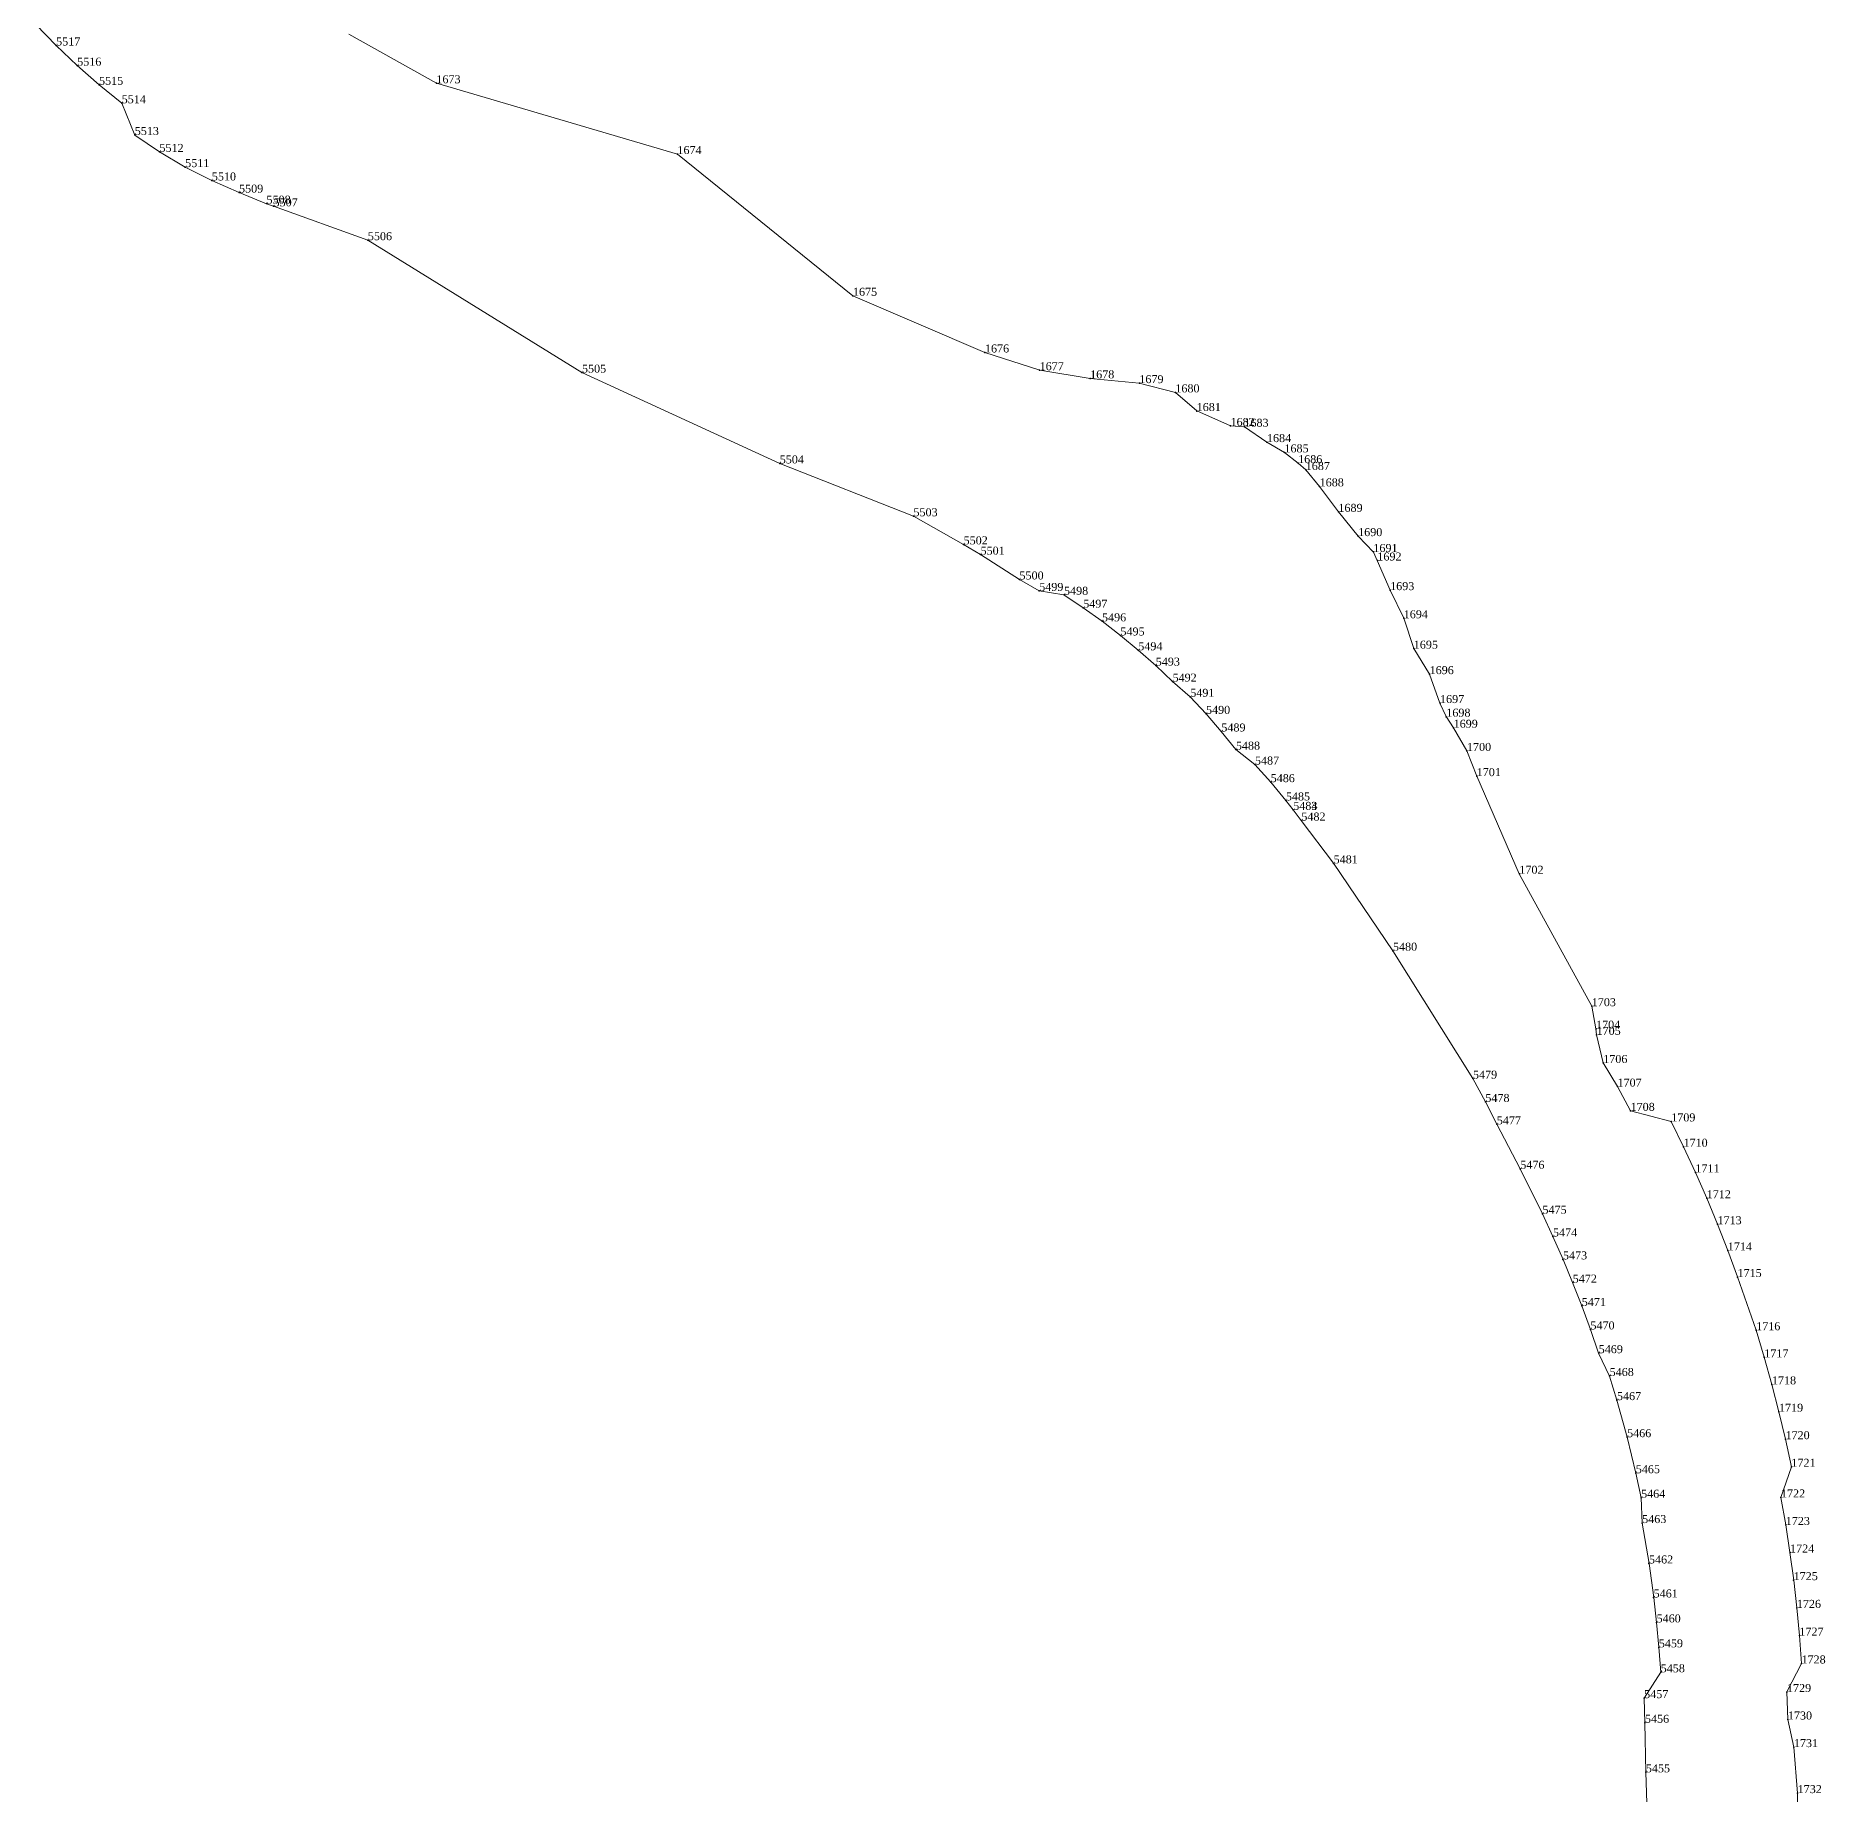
# Model space of a CAD drawing. Header units: metres. Extents: x 543554 to 549226, y 1840763 to 1844579.
# Drawn here: x 546121.5 to 546255.7, y 1842510.1 to 1842642 of the extents above; entities that cross this region are included whole.
import ezdxf

# ---------------------------------------------------------------- set-up
doc = ezdxf.new("R2010")
doc.units = ezdxf.units.M
doc.header["$MEASUREMENT"] = 0
for name, color, linetype, lineweight in [('Level 12', 7, 'Continuous', 0), ('Level 30', 7, 'Continuous', 0), ('Level 7', 7, 'Continuous', 0)]:
    doc.layers.add(name, color=color, linetype=linetype, lineweight=lineweight)
doc.styles.add('Style-Vntime', font='Vntime.shx')

# ---------------------------------------------------------------- blocks, each defined once
blk = doc.blocks.new('DDCT')
at = {"layer": 'Level 7', "color": 3, "linetype": 'Continuous', "lineweight": 30}
blk.add_point((0, 0), dxfattribs=at)
blk = doc.blocks.new('SHMIA_1672')
at = {"layer": 'Level 12', "color": 2, "linetype": 'Continuous', "lineweight": 0, "style": 'Style-Vntime'}
blk.add_text('1673', height=0.6, dxfattribs=at).set_placement((0, 0))
blk = doc.blocks.new('SHMIA_1673')
at = {"layer": 'Level 12', "color": 2, "linetype": 'Continuous', "lineweight": 0, "style": 'Style-Vntime'}
blk.add_text('1674', height=0.6, dxfattribs=at).set_placement((0, 0))
blk = doc.blocks.new('SHMIA_1674')
at = {"layer": 'Level 12', "color": 2, "linetype": 'Continuous', "lineweight": 0, "style": 'Style-Vntime'}
blk.add_text('1675', height=0.6, dxfattribs=at).set_placement((0, 0))
blk = doc.blocks.new('SHMIA_1675')
at = {"layer": 'Level 12', "color": 2, "linetype": 'Continuous', "lineweight": 0, "style": 'Style-Vntime'}
blk.add_text('1676', height=0.6, dxfattribs=at).set_placement((0, 0))
blk = doc.blocks.new('SHMIA_1676')
at = {"layer": 'Level 12', "color": 2, "linetype": 'Continuous', "lineweight": 0, "style": 'Style-Vntime'}
blk.add_text('1677', height=0.6, dxfattribs=at).set_placement((0, 0))
blk = doc.blocks.new('SHMIA_1677')
at = {"layer": 'Level 12', "color": 2, "linetype": 'Continuous', "lineweight": 0, "style": 'Style-Vntime'}
blk.add_text('1678', height=0.6, dxfattribs=at).set_placement((0, 0))
blk = doc.blocks.new('SHMIA_1678')
at = {"layer": 'Level 12', "color": 2, "linetype": 'Continuous', "lineweight": 0, "style": 'Style-Vntime'}
blk.add_text('1679', height=0.6, dxfattribs=at).set_placement((0, 0))
blk = doc.blocks.new('SHMIA_1679')
at = {"layer": 'Level 12', "color": 2, "linetype": 'Continuous', "lineweight": 0, "style": 'Style-Vntime'}
blk.add_text('1680', height=0.6, dxfattribs=at).set_placement((0, 0))
blk = doc.blocks.new('SHMIA_1680')
at = {"layer": 'Level 12', "color": 2, "linetype": 'Continuous', "lineweight": 0, "style": 'Style-Vntime'}
blk.add_text('1681', height=0.6, dxfattribs=at).set_placement((0, 0))
blk = doc.blocks.new('SHMIA_1681')
at = {"layer": 'Level 12', "color": 2, "linetype": 'Continuous', "lineweight": 0, "style": 'Style-Vntime'}
blk.add_text('1682', height=0.6, dxfattribs=at).set_placement((0, 0))
blk = doc.blocks.new('SHMIA_1682')
at = {"layer": 'Level 12', "color": 2, "linetype": 'Continuous', "lineweight": 0, "style": 'Style-Vntime'}
blk.add_text('1683', height=0.6, dxfattribs=at).set_placement((0, 0))
blk = doc.blocks.new('SHMIA_1683')
at = {"layer": 'Level 12', "color": 2, "linetype": 'Continuous', "lineweight": 0, "style": 'Style-Vntime'}
blk.add_text('1684', height=0.6, dxfattribs=at).set_placement((0, 0))
blk = doc.blocks.new('SHMIA_1684')
at = {"layer": 'Level 12', "color": 2, "linetype": 'Continuous', "lineweight": 0, "style": 'Style-Vntime'}
blk.add_text('1685', height=0.6, dxfattribs=at).set_placement((0, 0))
blk = doc.blocks.new('SHMIA_1685')
at = {"layer": 'Level 12', "color": 2, "linetype": 'Continuous', "lineweight": 0, "style": 'Style-Vntime'}
blk.add_text('1686', height=0.6, dxfattribs=at).set_placement((0, 0))
blk = doc.blocks.new('SHMIA_1686')
at = {"layer": 'Level 12', "color": 2, "linetype": 'Continuous', "lineweight": 0, "style": 'Style-Vntime'}
blk.add_text('1687', height=0.6, dxfattribs=at).set_placement((0, 0))
blk = doc.blocks.new('SHMIA_1687')
at = {"layer": 'Level 12', "color": 2, "linetype": 'Continuous', "lineweight": 0, "style": 'Style-Vntime'}
blk.add_text('1688', height=0.6, dxfattribs=at).set_placement((0, 0))
blk = doc.blocks.new('SHMIA_1688')
at = {"layer": 'Level 12', "color": 2, "linetype": 'Continuous', "lineweight": 0, "style": 'Style-Vntime'}
blk.add_text('1689', height=0.6, dxfattribs=at).set_placement((0, 0))
blk = doc.blocks.new('SHMIA_1689')
at = {"layer": 'Level 12', "color": 2, "linetype": 'Continuous', "lineweight": 0, "style": 'Style-Vntime'}
blk.add_text('1690', height=0.6, dxfattribs=at).set_placement((0, 0))
blk = doc.blocks.new('SHMIA_1690')
at = {"layer": 'Level 12', "color": 2, "linetype": 'Continuous', "lineweight": 0, "style": 'Style-Vntime'}
blk.add_text('1691', height=0.6, dxfattribs=at).set_placement((0, 0))
blk = doc.blocks.new('SHMIA_1691')
at = {"layer": 'Level 12', "color": 2, "linetype": 'Continuous', "lineweight": 0, "style": 'Style-Vntime'}
blk.add_text('1692', height=0.6, dxfattribs=at).set_placement((0, 0))
blk = doc.blocks.new('SHMIA_1692')
at = {"layer": 'Level 12', "color": 2, "linetype": 'Continuous', "lineweight": 0, "style": 'Style-Vntime'}
blk.add_text('1693', height=0.6, dxfattribs=at).set_placement((0, 0))
blk = doc.blocks.new('SHMIA_1693')
at = {"layer": 'Level 12', "color": 2, "linetype": 'Continuous', "lineweight": 0, "style": 'Style-Vntime'}
blk.add_text('1694', height=0.6, dxfattribs=at).set_placement((0, 0))
blk = doc.blocks.new('SHMIA_1694')
at = {"layer": 'Level 12', "color": 2, "linetype": 'Continuous', "lineweight": 0, "style": 'Style-Vntime'}
blk.add_text('1695', height=0.6, dxfattribs=at).set_placement((0, 0))
blk = doc.blocks.new('SHMIA_1695')
at = {"layer": 'Level 12', "color": 2, "linetype": 'Continuous', "lineweight": 0, "style": 'Style-Vntime'}
blk.add_text('1696', height=0.6, dxfattribs=at).set_placement((0, 0))
blk = doc.blocks.new('SHMIA_1696')
at = {"layer": 'Level 12', "color": 2, "linetype": 'Continuous', "lineweight": 0, "style": 'Style-Vntime'}
blk.add_text('1697', height=0.6, dxfattribs=at).set_placement((0, 0))
blk = doc.blocks.new('SHMIA_1697')
at = {"layer": 'Level 12', "color": 2, "linetype": 'Continuous', "lineweight": 0, "style": 'Style-Vntime'}
blk.add_text('1698', height=0.6, dxfattribs=at).set_placement((0, 0))
blk = doc.blocks.new('SHMIA_1698')
at = {"layer": 'Level 12', "color": 2, "linetype": 'Continuous', "lineweight": 0, "style": 'Style-Vntime'}
blk.add_text('1699', height=0.6, dxfattribs=at).set_placement((0, 0))
blk = doc.blocks.new('SHMIA_1699')
at = {"layer": 'Level 12', "color": 2, "linetype": 'Continuous', "lineweight": 0, "style": 'Style-Vntime'}
blk.add_text('1700', height=0.6, dxfattribs=at).set_placement((0, 0))
blk = doc.blocks.new('SHMIA_1700')
at = {"layer": 'Level 12', "color": 2, "linetype": 'Continuous', "lineweight": 0, "style": 'Style-Vntime'}
blk.add_text('1701', height=0.6, dxfattribs=at).set_placement((0, 0))
blk = doc.blocks.new('SHMIA_1701')
at = {"layer": 'Level 12', "color": 2, "linetype": 'Continuous', "lineweight": 0, "style": 'Style-Vntime'}
blk.add_text('1702', height=0.6, dxfattribs=at).set_placement((0, 0))
blk = doc.blocks.new('SHMIA_1702')
at = {"layer": 'Level 12', "color": 2, "linetype": 'Continuous', "lineweight": 0, "style": 'Style-Vntime'}
blk.add_text('1703', height=0.6, dxfattribs=at).set_placement((0, 0))
blk = doc.blocks.new('SHMIA_1703')
at = {"layer": 'Level 12', "color": 2, "linetype": 'Continuous', "lineweight": 0, "style": 'Style-Vntime'}
blk.add_text('1704', height=0.6, dxfattribs=at).set_placement((0, 0))
blk = doc.blocks.new('SHMIA_1704')
at = {"layer": 'Level 12', "color": 2, "linetype": 'Continuous', "lineweight": 0, "style": 'Style-Vntime'}
blk.add_text('1705', height=0.6, dxfattribs=at).set_placement((0, 0))
blk = doc.blocks.new('SHMIA_1705')
at = {"layer": 'Level 12', "color": 2, "linetype": 'Continuous', "lineweight": 0, "style": 'Style-Vntime'}
blk.add_text('1706', height=0.6, dxfattribs=at).set_placement((0, 0))
blk = doc.blocks.new('SHMIA_1706')
at = {"layer": 'Level 12', "color": 2, "linetype": 'Continuous', "lineweight": 0, "style": 'Style-Vntime'}
blk.add_text('1707', height=0.6, dxfattribs=at).set_placement((0, 0))
blk = doc.blocks.new('SHMIA_1707')
at = {"layer": 'Level 12', "color": 2, "linetype": 'Continuous', "lineweight": 0, "style": 'Style-Vntime'}
blk.add_text('1708', height=0.6, dxfattribs=at).set_placement((0, 0))
blk = doc.blocks.new('SHMIA_1708')
at = {"layer": 'Level 12', "color": 2, "linetype": 'Continuous', "lineweight": 0, "style": 'Style-Vntime'}
blk.add_text('1709', height=0.6, dxfattribs=at).set_placement((0, 0))
blk = doc.blocks.new('SHMIA_1709')
at = {"layer": 'Level 12', "color": 2, "linetype": 'Continuous', "lineweight": 0, "style": 'Style-Vntime'}
blk.add_text('1710', height=0.6, dxfattribs=at).set_placement((0, 0))
blk = doc.blocks.new('SHMIA_1710')
at = {"layer": 'Level 12', "color": 2, "linetype": 'Continuous', "lineweight": 0, "style": 'Style-Vntime'}
blk.add_text('1711', height=0.6, dxfattribs=at).set_placement((0, 0))
blk = doc.blocks.new('SHMIA_1711')
at = {"layer": 'Level 12', "color": 2, "linetype": 'Continuous', "lineweight": 0, "style": 'Style-Vntime'}
blk.add_text('1712', height=0.6, dxfattribs=at).set_placement((0, 0))
blk = doc.blocks.new('SHMIA_1712')
at = {"layer": 'Level 12', "color": 2, "linetype": 'Continuous', "lineweight": 0, "style": 'Style-Vntime'}
blk.add_text('1713', height=0.6, dxfattribs=at).set_placement((0, 0))
blk = doc.blocks.new('SHMIA_1713')
at = {"layer": 'Level 12', "color": 2, "linetype": 'Continuous', "lineweight": 0, "style": 'Style-Vntime'}
blk.add_text('1714', height=0.6, dxfattribs=at).set_placement((0, 0))
blk = doc.blocks.new('SHMIA_1714')
at = {"layer": 'Level 12', "color": 2, "linetype": 'Continuous', "lineweight": 0, "style": 'Style-Vntime'}
blk.add_text('1715', height=0.6, dxfattribs=at).set_placement((0, 0))
blk = doc.blocks.new('SHMIA_1715')
at = {"layer": 'Level 12', "color": 2, "linetype": 'Continuous', "lineweight": 0, "style": 'Style-Vntime'}
blk.add_text('1716', height=0.6, dxfattribs=at).set_placement((0, 0))
blk = doc.blocks.new('SHMIA_1716')
at = {"layer": 'Level 12', "color": 2, "linetype": 'Continuous', "lineweight": 0, "style": 'Style-Vntime'}
blk.add_text('1717', height=0.6, dxfattribs=at).set_placement((0, 0))
blk = doc.blocks.new('SHMIA_1717')
at = {"layer": 'Level 12', "color": 2, "linetype": 'Continuous', "lineweight": 0, "style": 'Style-Vntime'}
blk.add_text('1718', height=0.6, dxfattribs=at).set_placement((0, 0))
blk = doc.blocks.new('SHMIA_1718')
at = {"layer": 'Level 12', "color": 2, "linetype": 'Continuous', "lineweight": 0, "style": 'Style-Vntime'}
blk.add_text('1719', height=0.6, dxfattribs=at).set_placement((0, 0))
blk = doc.blocks.new('SHMIA_1719')
at = {"layer": 'Level 12', "color": 2, "linetype": 'Continuous', "lineweight": 0, "style": 'Style-Vntime'}
blk.add_text('1720', height=0.6, dxfattribs=at).set_placement((0, 0))
blk = doc.blocks.new('SHMIA_1720')
at = {"layer": 'Level 12', "color": 2, "linetype": 'Continuous', "lineweight": 0, "style": 'Style-Vntime'}
blk.add_text('1721', height=0.6, dxfattribs=at).set_placement((0, 0))
blk = doc.blocks.new('SHMIA_1721')
at = {"layer": 'Level 12', "color": 2, "linetype": 'Continuous', "lineweight": 0, "style": 'Style-Vntime'}
blk.add_text('1722', height=0.6, dxfattribs=at).set_placement((0, 0))
blk = doc.blocks.new('SHMIA_1722')
at = {"layer": 'Level 12', "color": 2, "linetype": 'Continuous', "lineweight": 0, "style": 'Style-Vntime'}
blk.add_text('1723', height=0.6, dxfattribs=at).set_placement((0, 0))
blk = doc.blocks.new('SHMIA_1723')
at = {"layer": 'Level 12', "color": 2, "linetype": 'Continuous', "lineweight": 0, "style": 'Style-Vntime'}
blk.add_text('1724', height=0.6, dxfattribs=at).set_placement((0, 0))
blk = doc.blocks.new('SHMIA_1724')
at = {"layer": 'Level 12', "color": 2, "linetype": 'Continuous', "lineweight": 0, "style": 'Style-Vntime'}
blk.add_text('1725', height=0.6, dxfattribs=at).set_placement((0, 0))
blk = doc.blocks.new('SHMIA_1725')
at = {"layer": 'Level 12', "color": 2, "linetype": 'Continuous', "lineweight": 0, "style": 'Style-Vntime'}
blk.add_text('1726', height=0.6, dxfattribs=at).set_placement((0, 0))
blk = doc.blocks.new('SHMIA_1726')
at = {"layer": 'Level 12', "color": 2, "linetype": 'Continuous', "lineweight": 0, "style": 'Style-Vntime'}
blk.add_text('1727', height=0.6, dxfattribs=at).set_placement((0, 0))
blk = doc.blocks.new('SHMIA_1727')
at = {"layer": 'Level 12', "color": 2, "linetype": 'Continuous', "lineweight": 0, "style": 'Style-Vntime'}
blk.add_text('1728', height=0.6, dxfattribs=at).set_placement((0, 0))
blk = doc.blocks.new('SHMIA_1728')
at = {"layer": 'Level 12', "color": 2, "linetype": 'Continuous', "lineweight": 0, "style": 'Style-Vntime'}
blk.add_text('1729', height=0.6, dxfattribs=at).set_placement((0, 0))
blk = doc.blocks.new('SHMIA_1729')
at = {"layer": 'Level 12', "color": 2, "linetype": 'Continuous', "lineweight": 0, "style": 'Style-Vntime'}
blk.add_text('1730', height=0.6, dxfattribs=at).set_placement((0, 0))
blk = doc.blocks.new('SHMIA_1730')
at = {"layer": 'Level 12', "color": 2, "linetype": 'Continuous', "lineweight": 0, "style": 'Style-Vntime'}
blk.add_text('1731', height=0.6, dxfattribs=at).set_placement((0, 0))
blk = doc.blocks.new('SHMIA_1731')
at = {"layer": 'Level 12', "color": 2, "linetype": 'Continuous', "lineweight": 0, "style": 'Style-Vntime'}
blk.add_text('1732', height=0.6, dxfattribs=at).set_placement((0, 0))
blk = doc.blocks.new('SHMIA_5454')
at = {"layer": 'Level 12', "color": 2, "linetype": 'Continuous', "lineweight": 0, "style": 'Style-Vntime'}
blk.add_text('5455', height=0.6, dxfattribs=at).set_placement((0, 0))
blk = doc.blocks.new('SHMIA_5455')
at = {"layer": 'Level 12', "color": 2, "linetype": 'Continuous', "lineweight": 0, "style": 'Style-Vntime'}
blk.add_text('5456', height=0.6, dxfattribs=at).set_placement((0, 0))
blk = doc.blocks.new('SHMIA_5456')
at = {"layer": 'Level 12', "color": 2, "linetype": 'Continuous', "lineweight": 0, "style": 'Style-Vntime'}
blk.add_text('5457', height=0.6, dxfattribs=at).set_placement((0, 0))
blk = doc.blocks.new('SHMIA_5457')
at = {"layer": 'Level 12', "color": 2, "linetype": 'Continuous', "lineweight": 0, "style": 'Style-Vntime'}
blk.add_text('5458', height=0.6, dxfattribs=at).set_placement((0, 0))
blk = doc.blocks.new('SHMIA_5458')
at = {"layer": 'Level 12', "color": 2, "linetype": 'Continuous', "lineweight": 0, "style": 'Style-Vntime'}
blk.add_text('5459', height=0.6, dxfattribs=at).set_placement((0, 0))
blk = doc.blocks.new('SHMIA_5459')
at = {"layer": 'Level 12', "color": 2, "linetype": 'Continuous', "lineweight": 0, "style": 'Style-Vntime'}
blk.add_text('5460', height=0.6, dxfattribs=at).set_placement((0, 0))
blk = doc.blocks.new('SHMIA_5460')
at = {"layer": 'Level 12', "color": 2, "linetype": 'Continuous', "lineweight": 0, "style": 'Style-Vntime'}
blk.add_text('5461', height=0.6, dxfattribs=at).set_placement((0, 0))
blk = doc.blocks.new('SHMIA_5461')
at = {"layer": 'Level 12', "color": 2, "linetype": 'Continuous', "lineweight": 0, "style": 'Style-Vntime'}
blk.add_text('5462', height=0.6, dxfattribs=at).set_placement((0, 0))
blk = doc.blocks.new('SHMIA_5462')
at = {"layer": 'Level 12', "color": 2, "linetype": 'Continuous', "lineweight": 0, "style": 'Style-Vntime'}
blk.add_text('5463', height=0.6, dxfattribs=at).set_placement((0, 0))
blk = doc.blocks.new('SHMIA_5463')
at = {"layer": 'Level 12', "color": 2, "linetype": 'Continuous', "lineweight": 0, "style": 'Style-Vntime'}
blk.add_text('5464', height=0.6, dxfattribs=at).set_placement((0, 0))
blk = doc.blocks.new('SHMIA_5464')
at = {"layer": 'Level 12', "color": 2, "linetype": 'Continuous', "lineweight": 0, "style": 'Style-Vntime'}
blk.add_text('5465', height=0.6, dxfattribs=at).set_placement((0, 0))
blk = doc.blocks.new('SHMIA_5465')
at = {"layer": 'Level 12', "color": 2, "linetype": 'Continuous', "lineweight": 0, "style": 'Style-Vntime'}
blk.add_text('5466', height=0.6, dxfattribs=at).set_placement((0, 0))
blk = doc.blocks.new('SHMIA_5466')
at = {"layer": 'Level 12', "color": 2, "linetype": 'Continuous', "lineweight": 0, "style": 'Style-Vntime'}
blk.add_text('5467', height=0.6, dxfattribs=at).set_placement((0, 0))
blk = doc.blocks.new('SHMIA_5467')
at = {"layer": 'Level 12', "color": 2, "linetype": 'Continuous', "lineweight": 0, "style": 'Style-Vntime'}
blk.add_text('5468', height=0.6, dxfattribs=at).set_placement((0, 0))
blk = doc.blocks.new('SHMIA_5468')
at = {"layer": 'Level 12', "color": 2, "linetype": 'Continuous', "lineweight": 0, "style": 'Style-Vntime'}
blk.add_text('5469', height=0.6, dxfattribs=at).set_placement((0, 0))
blk = doc.blocks.new('SHMIA_5469')
at = {"layer": 'Level 12', "color": 2, "linetype": 'Continuous', "lineweight": 0, "style": 'Style-Vntime'}
blk.add_text('5470', height=0.6, dxfattribs=at).set_placement((0, 0))
blk = doc.blocks.new('SHMIA_5470')
at = {"layer": 'Level 12', "color": 2, "linetype": 'Continuous', "lineweight": 0, "style": 'Style-Vntime'}
blk.add_text('5471', height=0.6, dxfattribs=at).set_placement((0, 0))
blk = doc.blocks.new('SHMIA_5471')
at = {"layer": 'Level 12', "color": 2, "linetype": 'Continuous', "lineweight": 0, "style": 'Style-Vntime'}
blk.add_text('5472', height=0.6, dxfattribs=at).set_placement((0, 0))
blk = doc.blocks.new('SHMIA_5472')
at = {"layer": 'Level 12', "color": 2, "linetype": 'Continuous', "lineweight": 0, "style": 'Style-Vntime'}
blk.add_text('5473', height=0.6, dxfattribs=at).set_placement((0, 0))
blk = doc.blocks.new('SHMIA_5473')
at = {"layer": 'Level 12', "color": 2, "linetype": 'Continuous', "lineweight": 0, "style": 'Style-Vntime'}
blk.add_text('5474', height=0.6, dxfattribs=at).set_placement((0, 0))
blk = doc.blocks.new('SHMIA_5474')
at = {"layer": 'Level 12', "color": 2, "linetype": 'Continuous', "lineweight": 0, "style": 'Style-Vntime'}
blk.add_text('5475', height=0.6, dxfattribs=at).set_placement((0, 0))
blk = doc.blocks.new('SHMIA_5475')
at = {"layer": 'Level 12', "color": 2, "linetype": 'Continuous', "lineweight": 0, "style": 'Style-Vntime'}
blk.add_text('5476', height=0.6, dxfattribs=at).set_placement((0, 0))
blk = doc.blocks.new('SHMIA_5476')
at = {"layer": 'Level 12', "color": 2, "linetype": 'Continuous', "lineweight": 0, "style": 'Style-Vntime'}
blk.add_text('5477', height=0.6, dxfattribs=at).set_placement((0, 0))
blk = doc.blocks.new('SHMIA_5477')
at = {"layer": 'Level 12', "color": 2, "linetype": 'Continuous', "lineweight": 0, "style": 'Style-Vntime'}
blk.add_text('5478', height=0.6, dxfattribs=at).set_placement((0, 0))
blk = doc.blocks.new('SHMIA_5478')
at = {"layer": 'Level 12', "color": 2, "linetype": 'Continuous', "lineweight": 0, "style": 'Style-Vntime'}
blk.add_text('5479', height=0.6, dxfattribs=at).set_placement((0, 0))
blk = doc.blocks.new('SHMIA_5479')
at = {"layer": 'Level 12', "color": 2, "linetype": 'Continuous', "lineweight": 0, "style": 'Style-Vntime'}
blk.add_text('5480', height=0.6, dxfattribs=at).set_placement((0, 0))
blk = doc.blocks.new('SHMIA_5480')
at = {"layer": 'Level 12', "color": 2, "linetype": 'Continuous', "lineweight": 0, "style": 'Style-Vntime'}
blk.add_text('5481', height=0.6, dxfattribs=at).set_placement((0, 0))
blk = doc.blocks.new('SHMIA_5481')
at = {"layer": 'Level 12', "color": 2, "linetype": 'Continuous', "lineweight": 0, "style": 'Style-Vntime'}
blk.add_text('5482', height=0.6, dxfattribs=at).set_placement((0, 0))
blk = doc.blocks.new('SHMIA_5482')
at = {"layer": 'Level 12', "color": 2, "linetype": 'Continuous', "lineweight": 0, "style": 'Style-Vntime'}
blk.add_text('5483', height=0.6, dxfattribs=at).set_placement((0, 0))
blk = doc.blocks.new('SHMIA_5483')
at = {"layer": 'Level 12', "color": 2, "linetype": 'Continuous', "lineweight": 0, "style": 'Style-Vntime'}
blk.add_text('5484', height=0.6, dxfattribs=at).set_placement((0, 0))
blk = doc.blocks.new('SHMIA_5484')
at = {"layer": 'Level 12', "color": 2, "linetype": 'Continuous', "lineweight": 0, "style": 'Style-Vntime'}
blk.add_text('5485', height=0.6, dxfattribs=at).set_placement((0, 0))
blk = doc.blocks.new('SHMIA_5485')
at = {"layer": 'Level 12', "color": 2, "linetype": 'Continuous', "lineweight": 0, "style": 'Style-Vntime'}
blk.add_text('5486', height=0.6, dxfattribs=at).set_placement((0, 0))
blk = doc.blocks.new('SHMIA_5486')
at = {"layer": 'Level 12', "color": 2, "linetype": 'Continuous', "lineweight": 0, "style": 'Style-Vntime'}
blk.add_text('5487', height=0.6, dxfattribs=at).set_placement((0, 0))
blk = doc.blocks.new('SHMIA_5487')
at = {"layer": 'Level 12', "color": 2, "linetype": 'Continuous', "lineweight": 0, "style": 'Style-Vntime'}
blk.add_text('5488', height=0.6, dxfattribs=at).set_placement((0, 0))
blk = doc.blocks.new('SHMIA_5488')
at = {"layer": 'Level 12', "color": 2, "linetype": 'Continuous', "lineweight": 0, "style": 'Style-Vntime'}
blk.add_text('5489', height=0.6, dxfattribs=at).set_placement((0, 0))
blk = doc.blocks.new('SHMIA_5489')
at = {"layer": 'Level 12', "color": 2, "linetype": 'Continuous', "lineweight": 0, "style": 'Style-Vntime'}
blk.add_text('5490', height=0.6, dxfattribs=at).set_placement((0, 0))
blk = doc.blocks.new('SHMIA_5490')
at = {"layer": 'Level 12', "color": 2, "linetype": 'Continuous', "lineweight": 0, "style": 'Style-Vntime'}
blk.add_text('5491', height=0.6, dxfattribs=at).set_placement((0, 0))
blk = doc.blocks.new('SHMIA_5491')
at = {"layer": 'Level 12', "color": 2, "linetype": 'Continuous', "lineweight": 0, "style": 'Style-Vntime'}
blk.add_text('5492', height=0.6, dxfattribs=at).set_placement((0, 0))
blk = doc.blocks.new('SHMIA_5492')
at = {"layer": 'Level 12', "color": 2, "linetype": 'Continuous', "lineweight": 0, "style": 'Style-Vntime'}
blk.add_text('5493', height=0.6, dxfattribs=at).set_placement((0, 0))
blk = doc.blocks.new('SHMIA_5493')
at = {"layer": 'Level 12', "color": 2, "linetype": 'Continuous', "lineweight": 0, "style": 'Style-Vntime'}
blk.add_text('5494', height=0.6, dxfattribs=at).set_placement((0, 0))
blk = doc.blocks.new('SHMIA_5494')
at = {"layer": 'Level 12', "color": 2, "linetype": 'Continuous', "lineweight": 0, "style": 'Style-Vntime'}
blk.add_text('5495', height=0.6, dxfattribs=at).set_placement((0, 0))
blk = doc.blocks.new('SHMIA_5495')
at = {"layer": 'Level 12', "color": 2, "linetype": 'Continuous', "lineweight": 0, "style": 'Style-Vntime'}
blk.add_text('5496', height=0.6, dxfattribs=at).set_placement((0, 0))
blk = doc.blocks.new('SHMIA_5496')
at = {"layer": 'Level 12', "color": 2, "linetype": 'Continuous', "lineweight": 0, "style": 'Style-Vntime'}
blk.add_text('5497', height=0.6, dxfattribs=at).set_placement((0, 0))
blk = doc.blocks.new('SHMIA_5497')
at = {"layer": 'Level 12', "color": 2, "linetype": 'Continuous', "lineweight": 0, "style": 'Style-Vntime'}
blk.add_text('5498', height=0.6, dxfattribs=at).set_placement((0, 0))
blk = doc.blocks.new('SHMIA_5498')
at = {"layer": 'Level 12', "color": 2, "linetype": 'Continuous', "lineweight": 0, "style": 'Style-Vntime'}
blk.add_text('5499', height=0.6, dxfattribs=at).set_placement((0, 0))
blk = doc.blocks.new('SHMIA_5499')
at = {"layer": 'Level 12', "color": 2, "linetype": 'Continuous', "lineweight": 0, "style": 'Style-Vntime'}
blk.add_text('5500', height=0.6, dxfattribs=at).set_placement((0, 0))
blk = doc.blocks.new('SHMIA_5500')
at = {"layer": 'Level 12', "color": 2, "linetype": 'Continuous', "lineweight": 0, "style": 'Style-Vntime'}
blk.add_text('5501', height=0.6, dxfattribs=at).set_placement((0, 0))
blk = doc.blocks.new('SHMIA_5501')
at = {"layer": 'Level 12', "color": 2, "linetype": 'Continuous', "lineweight": 0, "style": 'Style-Vntime'}
blk.add_text('5502', height=0.6, dxfattribs=at).set_placement((0, 0))
blk = doc.blocks.new('SHMIA_5502')
at = {"layer": 'Level 12', "color": 2, "linetype": 'Continuous', "lineweight": 0, "style": 'Style-Vntime'}
blk.add_text('5503', height=0.6, dxfattribs=at).set_placement((0, 0))
blk = doc.blocks.new('SHMIA_5503')
at = {"layer": 'Level 12', "color": 2, "linetype": 'Continuous', "lineweight": 0, "style": 'Style-Vntime'}
blk.add_text('5504', height=0.6, dxfattribs=at).set_placement((0, 0))
blk = doc.blocks.new('SHMIA_5504')
at = {"layer": 'Level 12', "color": 2, "linetype": 'Continuous', "lineweight": 0, "style": 'Style-Vntime'}
blk.add_text('5505', height=0.6, dxfattribs=at).set_placement((0, 0))
blk = doc.blocks.new('SHMIA_5505')
at = {"layer": 'Level 12', "color": 2, "linetype": 'Continuous', "lineweight": 0, "style": 'Style-Vntime'}
blk.add_text('5506', height=0.6, dxfattribs=at).set_placement((0, 0))
blk = doc.blocks.new('SHMIA_5506')
at = {"layer": 'Level 12', "color": 2, "linetype": 'Continuous', "lineweight": 0, "style": 'Style-Vntime'}
blk.add_text('5507', height=0.6, dxfattribs=at).set_placement((0, 0))
blk = doc.blocks.new('SHMIA_5507')
at = {"layer": 'Level 12', "color": 2, "linetype": 'Continuous', "lineweight": 0, "style": 'Style-Vntime'}
blk.add_text('5508', height=0.6, dxfattribs=at).set_placement((0, 0))
blk = doc.blocks.new('SHMIA_5508')
at = {"layer": 'Level 12', "color": 2, "linetype": 'Continuous', "lineweight": 0, "style": 'Style-Vntime'}
blk.add_text('5509', height=0.6, dxfattribs=at).set_placement((0, 0))
blk = doc.blocks.new('SHMIA_5509')
at = {"layer": 'Level 12', "color": 2, "linetype": 'Continuous', "lineweight": 0, "style": 'Style-Vntime'}
blk.add_text('5510', height=0.6, dxfattribs=at).set_placement((0, 0))
blk = doc.blocks.new('SHMIA_5510')
at = {"layer": 'Level 12', "color": 2, "linetype": 'Continuous', "lineweight": 0, "style": 'Style-Vntime'}
blk.add_text('5511', height=0.6, dxfattribs=at).set_placement((0, 0))
blk = doc.blocks.new('SHMIA_5511')
at = {"layer": 'Level 12', "color": 2, "linetype": 'Continuous', "lineweight": 0, "style": 'Style-Vntime'}
blk.add_text('5512', height=0.6, dxfattribs=at).set_placement((0, 0))
blk = doc.blocks.new('SHMIA_5512')
at = {"layer": 'Level 12', "color": 2, "linetype": 'Continuous', "lineweight": 0, "style": 'Style-Vntime'}
blk.add_text('5513', height=0.6, dxfattribs=at).set_placement((0, 0))
blk = doc.blocks.new('SHMIA_5513')
at = {"layer": 'Level 12', "color": 2, "linetype": 'Continuous', "lineweight": 0, "style": 'Style-Vntime'}
blk.add_text('5514', height=0.6, dxfattribs=at).set_placement((0, 0))
blk = doc.blocks.new('SHMIA_5514')
at = {"layer": 'Level 12', "color": 2, "linetype": 'Continuous', "lineweight": 0, "style": 'Style-Vntime'}
blk.add_text('5515', height=0.6, dxfattribs=at).set_placement((0, 0))
blk = doc.blocks.new('SHMIA_5515')
at = {"layer": 'Level 12', "color": 2, "linetype": 'Continuous', "lineweight": 0, "style": 'Style-Vntime'}
blk.add_text('5516', height=0.6, dxfattribs=at).set_placement((0, 0))
blk = doc.blocks.new('SHMIA_5516')
at = {"layer": 'Level 12', "color": 2, "linetype": 'Continuous', "lineweight": 0, "style": 'Style-Vntime'}
blk.add_text('5517', height=0.6, dxfattribs=at).set_placement((0, 0))

msp = doc.modelspace()

# ---------------------------------------------------------------- linework, layer by layer
at = {"layer": 'Level 30', "color": 2, "linetype": 'Continuous', "lineweight": 0, "flags": 128}
for points in [[(546121.4963, 1842642.8261), (546123.017, 1842641.2541), (546124.5992, 1842639.7441), (546126.2407, 1842638.2987), (546127.9386, 1842636.92), (546128.921, 1842634.5374), (546130.7672, 1842633.2689), (546132.697, 1842632.1324), (546134.7005, 1842631.1337), (546136.7376, 1842630.2185), (546138.8048, 1842629.3876), (546139.3259, 1842629.1933), (546146.3985, 1842626.6481), (546162.4568, 1842616.7242), (546177.2866, 1842609.9069), (546187.3181, 1842605.9528), (546191.0768, 1842603.8421), (546192.3535, 1842603.0745), (546195.2672, 1842601.2108), (546196.7533, 1842600.3523), (546198.6054, 1842600.0565), (546200.0513, 1842599.0873), (546201.464, 1842598.0706), (546202.842, 1842597.0073), (546204.1839, 1842595.8986), (546205.488, 1842594.7459), (546206.753, 1842593.5503), (546208.0775, 1842592.409), (546209.2632, 1842591.1285), (546210.4056, 1842589.8091), (546211.5033, 1842588.4524), (546212.9316, 1842587.3345), (546214.1109, 1842586.0074), (546215.249, 1842584.6361), (546215.802, 1842583.9344), (546215.8021, 1842583.9344), (546216.4075, 1842583.1323), (546218.8295, 1842579.9238), (546223.2757, 1842573.366), (546229.2793, 1842563.78), (546230.2094, 1842562.0315), (546231.068, 1842560.3511), (546232.8269, 1842557.0233), (546234.4907, 1842553.6493), (546235.2799, 1842551.942), (546236.0347, 1842550.2193), (546236.755, 1842548.4819), (546237.4403, 1842546.7303), (546238.0906, 1842544.9655), (546238.7053, 1842543.1879), (546239.532, 1842541.4759), (546240.0767, 1842539.6702), (546240.838, 1842536.8949), (546241.4927, 1842534.193), (546241.8913, 1842532.3495), (546241.9748, 1842530.447), (546242.4836, 1842527.4226), (546242.8343, 1842524.8726), (546243.0463, 1842523.0042), (546243.2209, 1842521.1319), (546243.358, 1842519.2566), (546242.1201, 1842517.3213), (546242.1813, 1842515.4687), (546242.2495, 1842511.7608), (546242.3238, 1842509.4374)], [(546144.9693, 1842642.1067), (546151.5414, 1842638.4161), (546169.6177, 1842633.11), (546182.7799, 1842622.4767), (546192.6825, 1842618.2277), (546196.7847, 1842616.903), (546200.5735, 1842616.2852), (546204.2565, 1842615.927), (546206.9612, 1842615.2364), (546208.5637, 1842613.8437), (546211.1008, 1842612.7237), (546212.1401, 1842612.6572), (546213.826, 1842611.5138), (546215.1384, 1842610.7373), (546216.1714, 1842609.925), (546216.7406, 1842609.4223), (546217.7764, 1842608.1899), (546219.1903, 1842606.2782), (546220.6669, 1842604.4615), (546221.8142, 1842603.2653), (546222.1083, 1842602.6302), (546223.0735, 1842600.4133), (546224.0938, 1842598.297), (546224.8428, 1842596.0242), (546226.0262, 1842594.1058), (546226.8056, 1842591.9399), (546227.2806, 1842590.9238), (546227.826, 1842590.0851), (546228.8274, 1842588.3533), (546229.5582, 1842586.4567), (546232.7553, 1842579.1382), (546238.1928, 1842569.2076), (546238.5057, 1842567.5205), (546238.5472, 1842567.0633), (546239.0487, 1842564.9522), (546240.1183, 1842563.1819), (546241.0969, 1842561.3602), (546244.1465, 1842560.5713), (546245.0722, 1842558.6695), (546245.9596, 1842556.7496), (546246.8085, 1842554.8123), (546247.6185, 1842552.8585), (546248.3892, 1842550.8889), (546249.1204, 1842548.9042), (546250.5162, 1842544.9096), (546251.1274, 1842542.8836), (546251.6979, 1842540.8458), (546252.2276, 1842538.797), (546252.7162, 1842536.7379), (546253.1635, 1842534.6696), (546252.378, 1842532.3722), (546252.7381, 1842530.3115), (546253.0569, 1842528.2439), (546253.3343, 1842526.1704), (546253.5701, 1842524.0918), (546253.7644, 1842522.0089), (546253.9169, 1842519.9225), (546252.829, 1842517.7819), (546252.8972, 1842515.7151), (546253.35, 1842513.6486), (546253.6281, 1842510.1994), (546253.6521, 1842508.8358)]]:
    msp.add_lwpolyline(points, dxfattribs=at)

# ---------------------------------------------------------------- block references
at = {"layer": 'Level 12', "color": 2, "linetype": 'Continuous', "lineweight": 0}
for name, p in [('SHMIA_5516', (546123.02, 1842641.25)), ('SHMIA_5515', (546124.6, 1842639.74)), ('SHMIA_5514', (546126.24, 1842638.3)), ('SHMIA_1672', (546151.54, 1842638.42)), ('SHMIA_5513', (546127.94, 1842636.92)), ('SHMIA_5512', (546128.92, 1842634.54)), ('SHMIA_5511', (546130.77, 1842633.27)), ('SHMIA_1673', (546169.62, 1842633.11)), ('SHMIA_5510', (546132.7, 1842632.13)), ('SHMIA_5509', (546134.7, 1842631.13)), ('SHMIA_5508', (546136.74, 1842630.22)), ('SHMIA_5507', (546138.8, 1842629.39)), ('SHMIA_5506', (546139.33, 1842629.19)), ('SHMIA_5505', (546146.4, 1842626.65)), ('SHMIA_1674', (546182.78, 1842622.48)), ('SHMIA_1675', (546192.68, 1842618.23)), ('SHMIA_1676', (546196.78, 1842616.9)), ('SHMIA_5504', (546162.46, 1842616.72)), ('SHMIA_1677', (546200.57, 1842616.29)), ('SHMIA_1678', (546204.26, 1842615.93)), ('SHMIA_1679', (546206.96, 1842615.24)), ('SHMIA_1680', (546208.56, 1842613.84)), ('SHMIA_1681', (546211.1, 1842612.72)), ('SHMIA_1682', (546212.14, 1842612.66)), ('SHMIA_1683', (546213.83, 1842611.51)), ('SHMIA_1684', (546215.14, 1842610.74)), ('SHMIA_5503', (546177.29, 1842609.91)), ('SHMIA_1685', (546216.17, 1842609.93)), ('SHMIA_1686', (546216.74, 1842609.42)), ('SHMIA_1687', (546217.78, 1842608.19)), ('SHMIA_1688', (546219.19, 1842606.28)), ('SHMIA_5502', (546187.32, 1842605.95)), ('SHMIA_5501', (546191.08, 1842603.84)), ('SHMIA_1689', (546220.67, 1842604.46)), ('SHMIA_5500', (546192.35, 1842603.07)), ('SHMIA_1690', (546221.81, 1842603.27)), ('SHMIA_1691', (546222.11, 1842602.63)), ('SHMIA_5499', (546195.27, 1842601.21)), ('SHMIA_5498', (546196.75, 1842600.35)), ('SHMIA_5497', (546198.61, 1842600.06)), ('SHMIA_1692', (546223.07, 1842600.41)), ('SHMIA_5496', (546200.05, 1842599.09)), ('SHMIA_5495', (546201.46, 1842598.07)), ('SHMIA_1693', (546224.09, 1842598.3)), ('SHMIA_5494', (546202.84, 1842597.01)), ('SHMIA_5493', (546204.18, 1842595.9)), ('SHMIA_1694', (546224.84, 1842596.02)), ('SHMIA_5492', (546205.49, 1842594.75)), ('SHMIA_1695', (546226.03, 1842594.11)), ('SHMIA_5491', (546206.75, 1842593.55)), ('SHMIA_5490', (546208.08, 1842592.41)), ('SHMIA_1696', (546226.81, 1842591.94)), ('SHMIA_5489', (546209.26, 1842591.13)), ('SHMIA_1697', (546227.28, 1842590.92)), ('SHMIA_1698', (546227.83, 1842590.09)), ('SHMIA_5488', (546210.41, 1842589.81)), ('SHMIA_5487', (546211.5, 1842588.45)), ('SHMIA_5486', (546212.93, 1842587.33)), ('SHMIA_1699', (546228.83, 1842588.35)), ('SHMIA_5485', (546214.11, 1842586.01)), ('SHMIA_1700', (546229.56, 1842586.46)), ('SHMIA_5484', (546215.25, 1842584.64)), ('SHMIA_5482', (546215.8, 1842583.93)), ('SHMIA_5483', (546215.8, 1842583.93)), ('SHMIA_5481', (546216.41, 1842583.13)), ('SHMIA_5480', (546218.83, 1842579.92)), ('SHMIA_1701', (546232.76, 1842579.14)), ('SHMIA_5479', (546223.28, 1842573.37)), ('SHMIA_1702', (546238.19, 1842569.21)), ('SHMIA_1703', (546238.51, 1842567.52)), ('SHMIA_1704', (546238.55, 1842567.06)), ('SHMIA_1705', (546239.05, 1842564.95)), ('SHMIA_5478', (546229.28, 1842563.78)), ('SHMIA_1706', (546240.12, 1842563.18)), ('SHMIA_5477', (546230.21, 1842562.03)), ('SHMIA_1707', (546241.1, 1842561.36)), ('SHMIA_1708', (546244.15, 1842560.57)), ('SHMIA_5476', (546231.07, 1842560.35)), ('SHMIA_1709', (546245.07, 1842558.67)), ('SHMIA_5475', (546232.83, 1842557.02)), ('SHMIA_1710', (546245.96, 1842556.75)), ('SHMIA_1711', (546246.81, 1842554.81)), ('SHMIA_5474', (546234.49, 1842553.65)), ('SHMIA_1712', (546247.62, 1842552.86)), ('SHMIA_5473', (546235.28, 1842551.94)), ('SHMIA_5472', (546236.03, 1842550.22)), ('SHMIA_1713', (546248.39, 1842550.89)), ('SHMIA_5471', (546236.76, 1842548.48)), ('SHMIA_1714', (546249.12, 1842548.9)), ('SHMIA_5470', (546237.44, 1842546.73)), ('SHMIA_5469', (546238.09, 1842544.97)), ('SHMIA_1715', (546250.52, 1842544.91)), ('SHMIA_5468', (546238.71, 1842543.19)), ('SHMIA_1716', (546251.13, 1842542.88)), ('SHMIA_5467', (546239.53, 1842541.48)), ('SHMIA_1717', (546251.7, 1842540.85)), ('SHMIA_5466', (546240.08, 1842539.67)), ('SHMIA_1718', (546252.23, 1842538.8)), ('SHMIA_5465', (546240.84, 1842536.89)), ('SHMIA_1719', (546252.72, 1842536.74)), ('SHMIA_5464', (546241.49, 1842534.19)), ('SHMIA_1720', (546253.16, 1842534.67)), ('SHMIA_5463', (546241.89, 1842532.35)), ('SHMIA_1721', (546252.38, 1842532.37)), ('SHMIA_5462', (546241.97, 1842530.45)), ('SHMIA_1722', (546252.74, 1842530.31)), ('SHMIA_1723', (546253.06, 1842528.24)), ('SHMIA_5461', (546242.48, 1842527.42)), ('SHMIA_1724', (546253.33, 1842526.17)), ('SHMIA_5460', (546242.83, 1842524.87)), ('SHMIA_5459', (546243.05, 1842523)), ('SHMIA_1725', (546253.57, 1842524.09)), ('SHMIA_1726', (546253.76, 1842522.01)), ('SHMIA_5458', (546243.22, 1842521.13)), ('SHMIA_5457', (546243.36, 1842519.26)), ('SHMIA_1727', (546253.92, 1842519.92)), ('SHMIA_1728', (546252.83, 1842517.78)), ('SHMIA_5456', (546242.12, 1842517.32)), ('SHMIA_5455', (546242.18, 1842515.47)), ('SHMIA_1729', (546252.9, 1842515.72)), ('SHMIA_1730', (546253.35, 1842513.65)), ('SHMIA_5454', (546242.25, 1842511.76)), ('SHMIA_1731', (546253.63, 1842510.2))]:
    msp.add_blockref(name, p, dxfattribs=at)
at = {"layer": 'Level 7', "color": 3, "linetype": 'Continuous', "lineweight": 30}
for p in [(546123.02, 1842641.25), (546124.6, 1842639.74), (546126.24, 1842638.3), (546151.54, 1842638.42), (546127.94, 1842636.92), (546128.92, 1842634.54), (546130.77, 1842633.27), (546132.7, 1842632.13), (546169.62, 1842633.11), (546134.7, 1842631.13), (546136.74, 1842630.22), (546138.8, 1842629.39), (546139.33, 1842629.19), (546146.4, 1842626.65), (546182.78, 1842622.48), (546192.68, 1842618.23), (546162.46, 1842616.72), (546196.78, 1842616.9), (546200.57, 1842616.29), (546204.26, 1842615.93), (546206.96, 1842615.24), (546208.56, 1842613.84), (546211.1, 1842612.72), (546212.14, 1842612.66), (546213.83, 1842611.51), (546215.14, 1842610.74), (546177.29, 1842609.91), (546216.17, 1842609.93), (546216.74, 1842609.42), (546217.78, 1842608.19), (546187.32, 1842605.95), (546219.19, 1842606.28), (546220.67, 1842604.46), (546191.08, 1842603.84), (546192.35, 1842603.07), (546221.81, 1842603.27), (546222.11, 1842602.63), (546195.27, 1842601.21), (546196.75, 1842600.35), (546198.61, 1842600.06), (546223.07, 1842600.41), (546200.05, 1842599.09), (546201.46, 1842598.07), (546224.09, 1842598.3), (546202.84, 1842597.01), (546204.18, 1842595.9), (546224.84, 1842596.02), (546205.49, 1842594.75), (546206.75, 1842593.55), (546226.03, 1842594.11), (546208.08, 1842592.41), (546226.81, 1842591.94), (546209.26, 1842591.13), (546227.28, 1842590.92), (546210.41, 1842589.81), (546227.83, 1842590.09), (546211.5, 1842588.45), (546228.83, 1842588.35), (546212.93, 1842587.33), (546214.11, 1842586.01), (546229.56, 1842586.46), (546215.25, 1842584.64), (546215.8, 1842583.93), (546215.8, 1842583.93), (546216.41, 1842583.13), (546218.83, 1842579.92), (546232.76, 1842579.14), (546223.28, 1842573.37), (546238.19, 1842569.21), (546238.51, 1842567.52), (546238.55, 1842567.06), (546229.28, 1842563.78), (546239.05, 1842564.95), (546240.12, 1842563.18), (546230.21, 1842562.03), (546241.1, 1842561.36), (546231.07, 1842560.35), (546244.15, 1842560.57), (546245.07, 1842558.67), (546232.83, 1842557.02), (546245.96, 1842556.75), (546246.81, 1842554.81), (546234.49, 1842553.65), (546235.28, 1842551.94), (546247.62, 1842552.86), (546248.39, 1842550.89), (546236.03, 1842550.22), (546236.76, 1842548.48), (546249.12, 1842548.9), (546237.44, 1842546.73), (546238.09, 1842544.97), (546250.52, 1842544.91), (546238.71, 1842543.19), (546251.13, 1842542.88), (546239.53, 1842541.48), (546240.08, 1842539.67), (546251.7, 1842540.85), (546252.23, 1842538.8), (546240.84, 1842536.89), (546252.72, 1842536.74), (546241.49, 1842534.19), (546253.16, 1842534.67), (546241.89, 1842532.35), (546252.38, 1842532.37), (546241.97, 1842530.45), (546252.74, 1842530.31), (546253.06, 1842528.24), (546242.48, 1842527.42), (546253.33, 1842526.17), (546242.83, 1842524.87), (546253.57, 1842524.09), (546243.05, 1842523), (546243.22, 1842521.13), (546253.76, 1842522.01), (546253.92, 1842519.92), (546243.36, 1842519.26), (546242.12, 1842517.32), (546252.83, 1842517.78), (546242.18, 1842515.47), (546252.9, 1842515.72), (546253.35, 1842513.65), (546242.25, 1842511.76), (546253.63, 1842510.2)]:
    msp.add_blockref('DDCT', p, dxfattribs=at)

doc.saveas('drawing.dxf')
